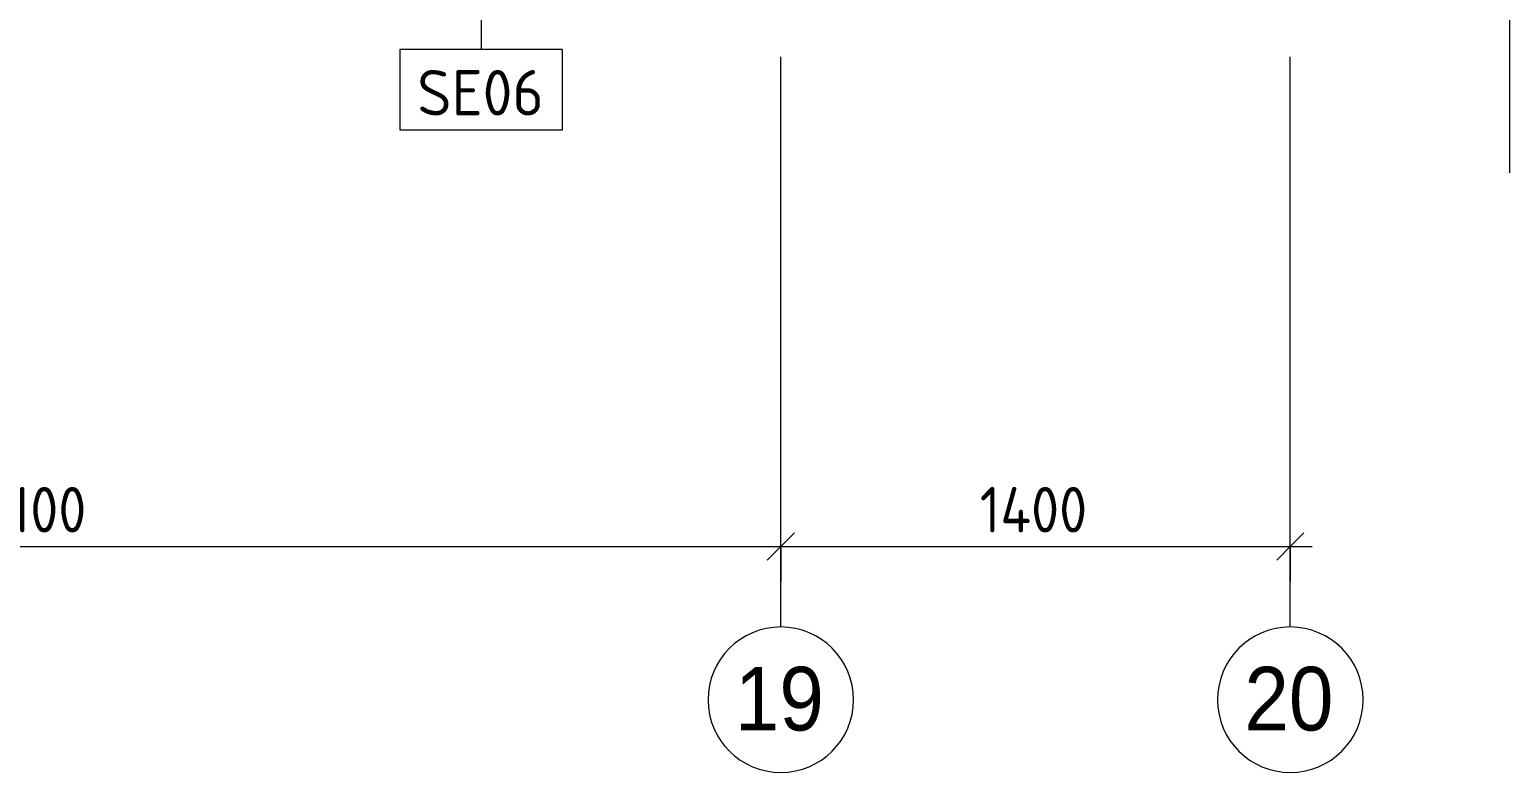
# Model space of a CAD drawing. Header units: millimetres. Extents: x 63482 to 319368, y -8553 to 29000.
# Drawn here: x 68496 to 72562, y -2306 to -263 of the extents above; entities that cross this region are included whole.
import ezdxf

# ---------------------------------------------------------------- set-up
doc = ezdxf.new("R2010")
doc.units = ezdxf.units.MM
doc.linetypes.add('Осевая', pattern=[1587.5, 317.5, -238.125, 793.75, -238.125])
for name, color, linetype, lineweight in [('A-ANNO-DIMS', 7, 'Continuous', 9), ('A-ANNO-DIMS-50', 7, 'Continuous', 9), ('A-DETL-GENF', 7, 'Continuous', 9), ('P-SANR-FIXT-IDEN', 7, 'Continuous', 9), ('Оси', 7, 'Continuous', 9), ('Оси-1', 7, 'Continuous', 20), ('Оси-2', 7, 'Осевая', 9)]:
    doc.layers.add(name, color=color, linetype=linetype, lineweight=lineweight)
doc.styles.add('Arial', font='arial.ttf', dxfattribs={"width": 0.9, "height": 175})
doc.styles.add('GOST Common', font='GOST_Common.ttf', dxfattribs={"height": 125})
doc.styles.add('ISOCPEUR', font='isocpeur.ttf', dxfattribs={"width": 0.9, "height": 125})
doc.dimstyles.new('ISO-2_5_0_9К_БОЛЬШОЙ', dxfattribs={"dimscale": 304.8, "dimtxt": 124.497647, "dimasz": 0.246063, "dimexe": 0.19685, "dimexo": 0.492126, "dimgap": 0, "dimtad": 1, "dimdec": 0, "dimrnd": 10, "dimzin": 0, "dimdsep": 46, "dimtxsty": 'ISOCPEUR', "dimblk1": 'OBLIQUE', "dimblk2": 'OBLIQUE', "dimsah": 1, "dimcen": 0.09, "dimdle": 0.19685, "dimazin": 0, "dimtfac": 1, "dimtdec": 4, "dimtix": 1, "dimtmove": 0, "dimatfit": 3, "dimfxl": 1, "dimtvp": 1, "dimtolj": 1, "dimtzin": 0, "dimarcsym": 2})

# ---------------------------------------------------------------- blocks, each defined once
blk = doc.blocks.new('DET_L_Линия разрыва - М100-31031471-Фрагмент 3_1')
at = {"layer": 'A-DETL-GENF'}
blk.add_line((5200, 0), (9800, 0), dxfattribs=at)
blk = doc.blocks.new('Ось сетки - D8-29747960-Фрагмент 3_1')
at = {"layer": 'Оси-1'}
for start, end in [(360, 180), (180, 360)]:
    blk.add_arc((0, 0), 4, start, end, dxfattribs=at)
blk = doc.blocks.new('М_сантехническая_рамка1 - В рамке-30590747-Фрагмент 3_1')
at = {"layer": 'P-SANR-FIXT-IDEN'}
for p, q in [((4.293, 2.24), (-4.639, 2.24)), ((-4.639, 2.24), (-4.639, -2.178)), ((4.293, -2.178), (4.293, 2.24)), ((-4.639, -2.178), (4.293, -2.178))]:
    blk.add_line(p, q, dxfattribs=at)
blk = doc.blocks.new('DIMBLOCK26-Фрагмент 3_1')
at = {"layer": 'A-ANNO-DIMS-50'}
for p, q in [((66460, -1781.6), (66460, -1624.6)), ((70560, -1781.6), (70560, -1624.6)), ((66460, -1684.6), (70560, -1684.6)), ((66460, -1684.6), (66460, -1781.6)), ((70560, -1684.6), (70560, -1781.6))]:
    blk.add_line(p, q, dxfattribs=at)
at = {"layer": 'A-ANNO-DIMS-50', "lineweight": 20}
for p, q in [((66460, -1684.6), (66497.5, -1647.1)), ((70560, -1684.6), (70597.5, -1647.1)), ((66460, -1684.6), (66422.5, -1722.1)), ((70560, -1684.6), (70522.5, -1722.1))]:
    blk.add_line(p, q, dxfattribs=at)
at = {"layer": 'A-ANNO-DIMS-50', "color": 0, "insert": (68356.8, -1521.3), "char_height": 125, "width": 367.747, "attachment_point": 1, "line_spacing_factor": 1.149209, "style": 'ISOCPEUR'}
blk.add_mtext('4100', dxfattribs=at)
blk = doc.blocks.new('_Oblique')
at = {"color": 0, "linetype": 'ByBlock', "lineweight": -2}
blk.add_line((-0.5, -0.5), (0.5, 0.5), dxfattribs=at)
blk = doc.blocks.new('DIMBLOCK27-Фрагмент 3_1')
at = {"layer": 'A-ANNO-DIMS-50'}
for p, q in [((70560, -1781.6), (70560, -1624.6)), ((71960, -1781.6), (71960, -1624.6)), ((70560, -1684.6), (72020, -1684.6)), ((70560, -1684.6), (70560, -1781.6)), ((71960, -1684.6), (71960, -1781.6))]:
    blk.add_line(p, q, dxfattribs=at)
at = {"layer": 'A-ANNO-DIMS-50', "lineweight": 20}
for p, q in [((70560, -1684.6), (70597.5, -1647.1)), ((71960, -1684.6), (71997.5, -1647.1)), ((70560, -1684.6), (70522.5, -1722.1)), ((71960, -1684.6), (71922.5, -1722.1))]:
    blk.add_line(p, q, dxfattribs=at)
at = {"layer": 'A-ANNO-DIMS-50', "color": 0, "insert": (71106.8, -1521.3), "char_height": 125, "width": 367.747, "attachment_point": 1, "line_spacing_factor": 1.149209, "style": 'ISOCPEUR'}
blk.add_mtext('1400', dxfattribs=at)

msp = doc.modelspace()

# ---------------------------------------------------------------- linework, layer by layer
at = {"layer": 'P-SANR-FIXT-IDEN'}
msp.add_line((69736.8, 151), (69736.8, -318), dxfattribs=at)
at = {"layer": 'Оси'}
for p, q in [((70560, -1906.3), (70560, -656.3)), ((71960, -1906.3), (71960, -656.3))]:
    msp.add_line(p, q, dxfattribs=at)
at = {"layer": 'Оси-2'}
for p, q in [((70560, -656.3), (70560, 7892.8)), ((71960, -656.3), (71960, 7892.8))]:
    msp.add_line(p, q, dxfattribs=at)

# ---------------------------------------------------------------- block references
at = {"layer": 'A-DETL-GENF', "rotation": 270.0000000000001}
msp.add_blockref('DET_L_Линия разрыва - М100-31031471-Фрагмент 3_1', (72561.9, 9142.8), dxfattribs=at)
at = {"layer": 'P-SANR-FIXT-IDEN', "xscale": 49.99999999999998, "yscale": 49.99999999999998, "zscale": 49.99999999999998}
msp.add_blockref('М_сантехническая_рамка1 - В рамке-30590747-Фрагмент 3_1', (69745.4, -430), dxfattribs=at)
at = {"layer": 'Оси-1', "xscale": 49.99999999999998, "yscale": 49.99999999999998, "zscale": 49.99999999999998}
for p in [(70560, -2106.3), (71960, -2106.3)]:
    msp.add_blockref('Ось сетки - D8-29747960-Фрагмент 3_1', p, dxfattribs=at)

# ---------------------------------------------------------------- texts
at = {"layer": 'P-SANR-FIXT-IDEN', "insert": (69561.1, -374.6), "char_height": 125, "width": 444.937, "attachment_point": 1, "style": 'GOST Common'}
msp.add_mtext('SE06', dxfattribs=at)
at = {"layer": 'Оси', "char_height": 175, "width": 303.038, "attachment_point": 1, "style": 'Arial'}
for s, insert in [('19', (70433.7, -2015.9)), ('20', (71833.7, -2015.9))]:
    msp.add_mtext(s, dxfattribs=dict(at, insert=insert))

# ---------------------------------------------------------------- dimensions: what is measured, and where the dimension line sits
at = {"layer": 'A-ANNO-DIMS'}
for base, p1, p2, override, picture, middle in [((70560, -1684.6), (66460, -1631.6), (70560, -1631.6), {"dimpost": '<>', "dimfxl": 4100}, 'DIMBLOCK26-Фрагмент 3_1', (68510, -1622.1)), ((71960, -1684.6), (70560, -1631.6), (71960, -1631.6), {"dimpost": '<>', "dimfxl": 1400}, 'DIMBLOCK27-Фрагмент 3_1', (71260, -1622.1))]:
    dim = msp.add_linear_dim(base=base, p1=p1, p2=p2, dimstyle='ISO-2_5_0_9К_БОЛЬШОЙ', override=override, dxfattribs=at)
    dim.commit()
    dim.dimension.update_dxf_attribs({"geometry": picture, "text_midpoint": middle})

doc.saveas('drawing.dxf')
